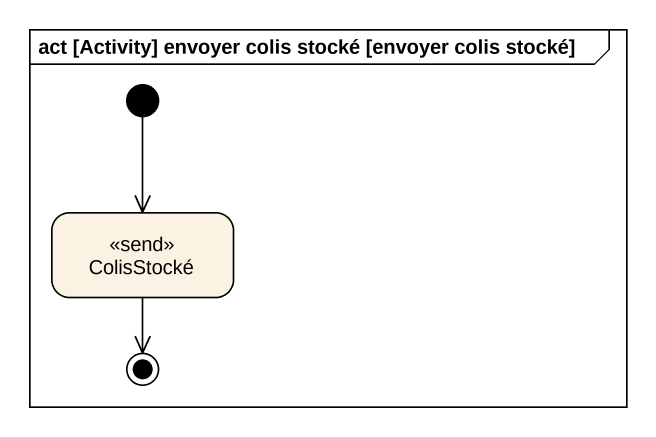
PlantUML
@startuml
mainframe act [Activity] envoyer colis stocké [envoyer colis stocké]
hide empty description
state ColisStocké <<send>>
[*] --> ColisStocké
ColisStocké --> [*]
@enduml
